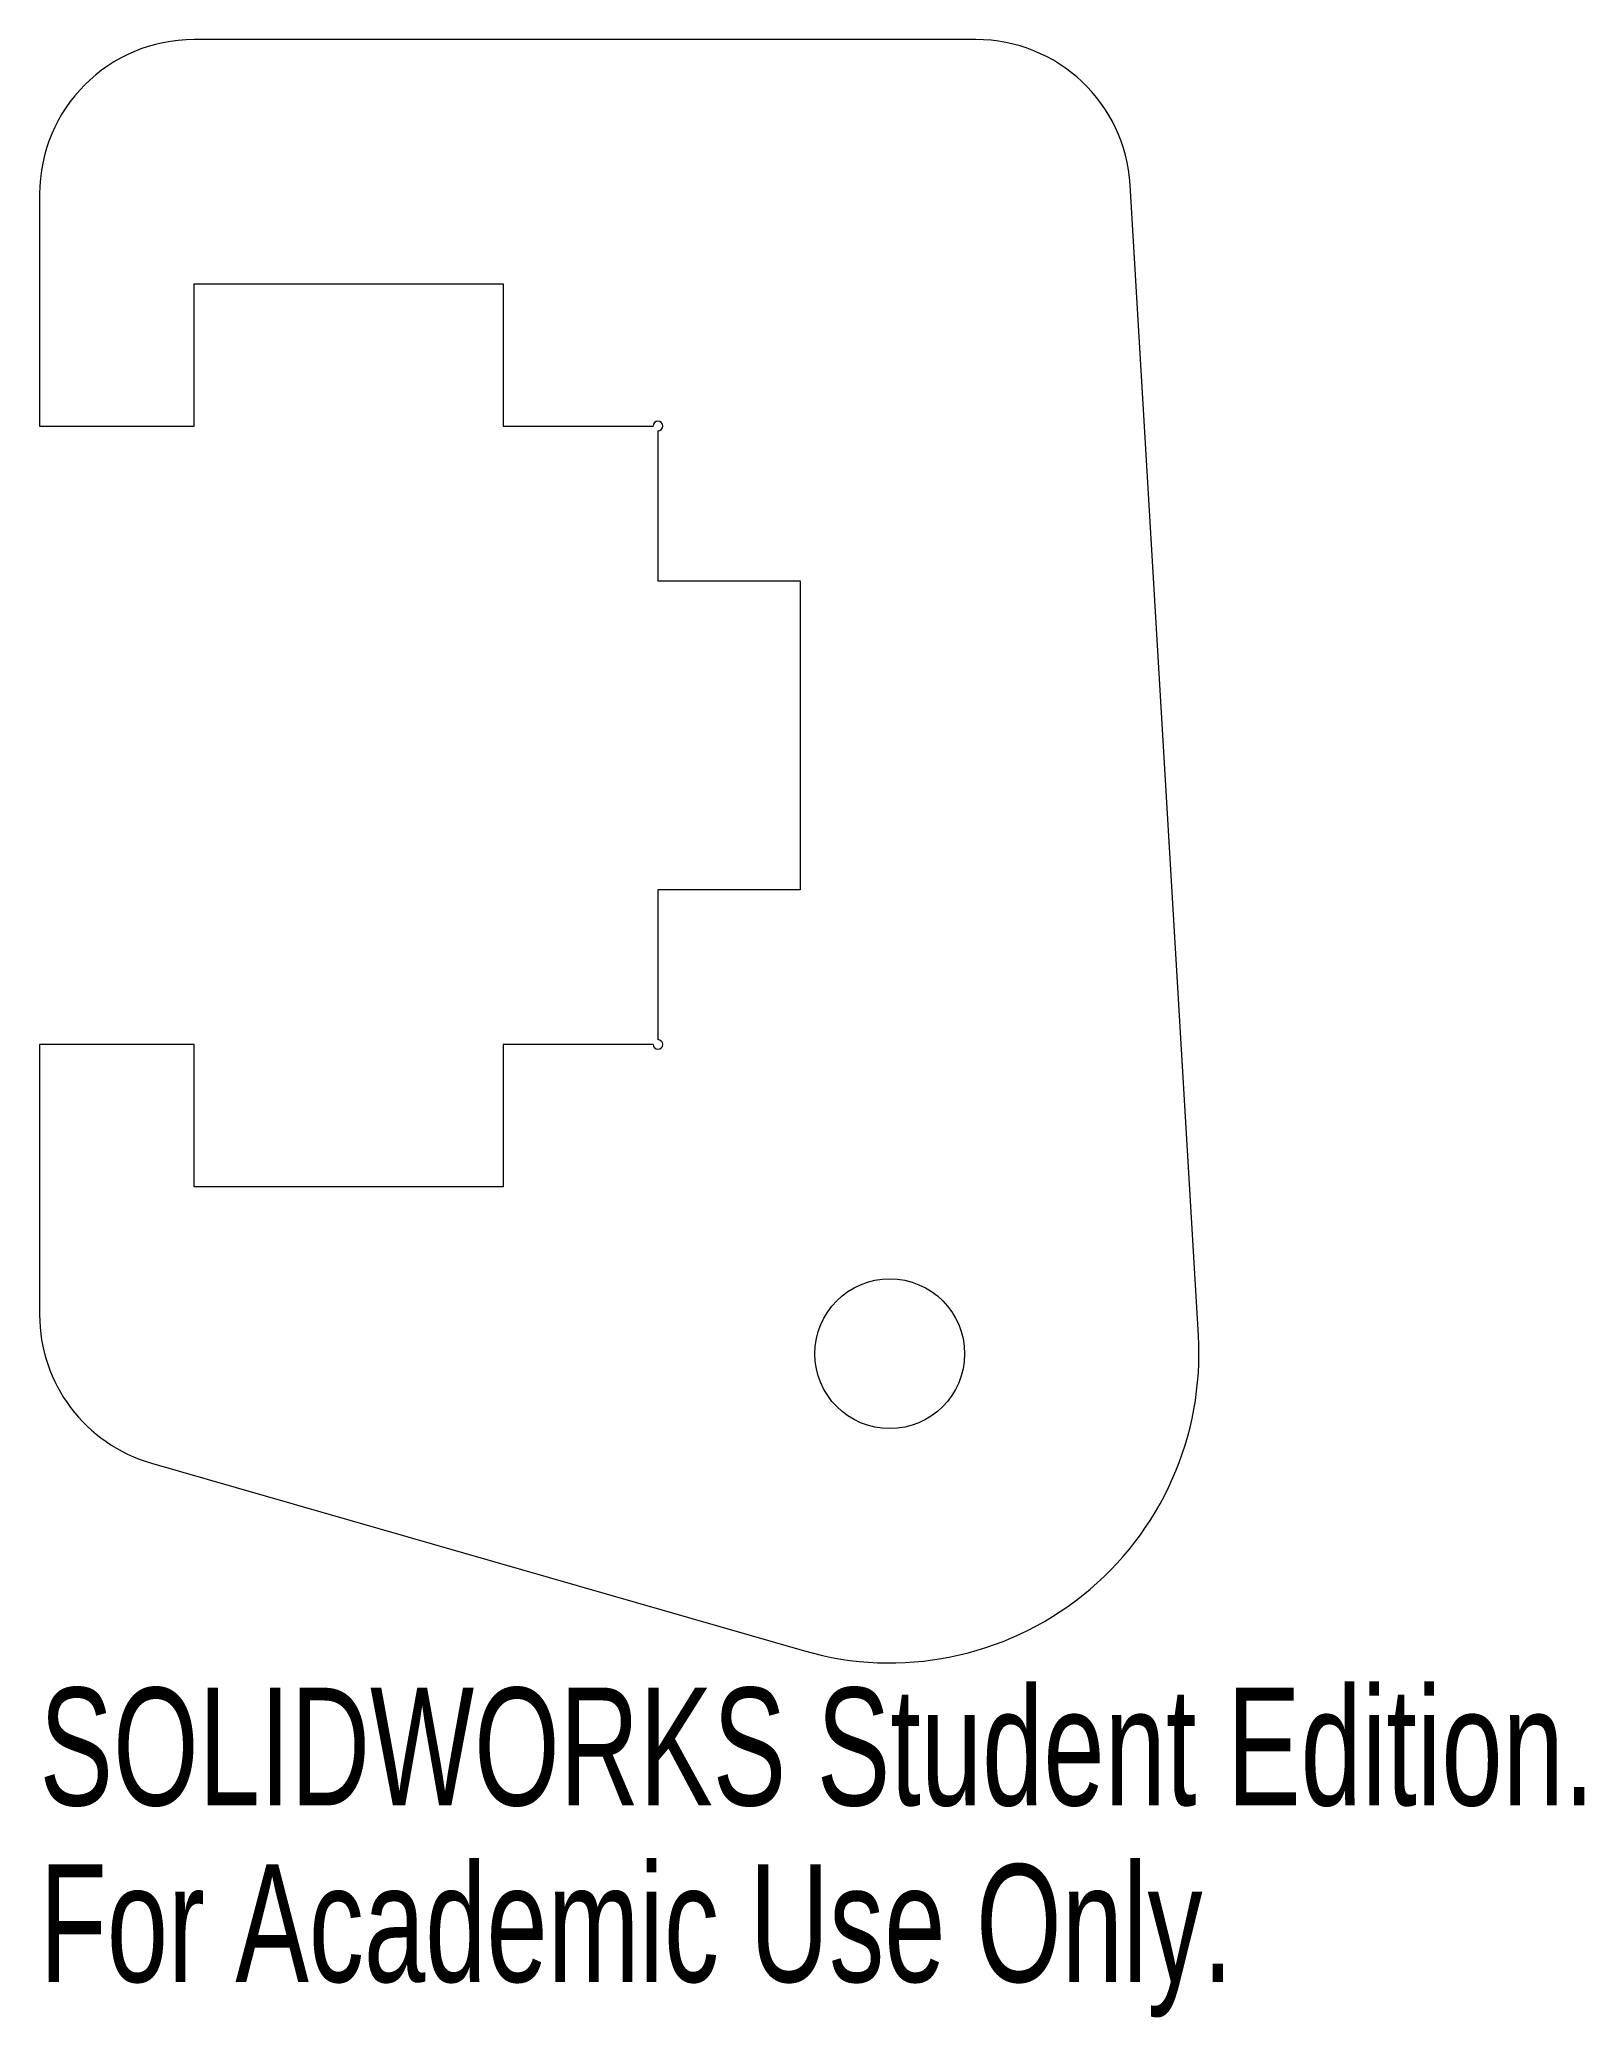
# Model space of a CAD drawing. Header units: inches. Extents: x -0.5 to 2, y -2.07 to 1.12.
import ezdxf

# ---------------------------------------------------------------- set-up
doc = ezdxf.new("R2010")
doc.units = ezdxf.units.IN
doc.header["$MEASUREMENT"] = 0
doc.styles.add('SLDTEXTSTYLE0', font='TXT', dxfattribs={"width": 0.7})

msp = doc.modelspace()

# ---------------------------------------------------------------- linework, layer by layer
at = {"color": 7, "linetype": 'Continuous', "lineweight": 15}
for p, q in [((1.0144, 1.125), (-0.25, 1.125)), ((-0.5, 0.875), (-0.5, 0.5)), ((1.3741, -0.9704), (1.2639, 0.8898)), ((-0.25, 0.5), (-0.25, 0.73)), ((-0.25, 0.73), (0.25, 0.73)), ((0.25, 0.73), (0.25, 0.5)), ((-0.5, 0.5), (-0.25, 0.5)), ((0.25, 0.5), (0.4922, 0.5)), ((0.5, 0.4922), (0.5, 0.25)), ((0.5, 0.25), (0.73, 0.25)), ((0.73, 0.25), (0.73, -0.25)), ((0.73, -0.25), (0.5, -0.25)), ((0.5, -0.25), (0.5, -0.4922)), ((-0.25, -0.5), (-0.5, -0.5)), ((-0.5, -0.5), (-0.5, -0.9367)), ((-0.25, -0.73), (-0.25, -0.5)), ((0.4922, -0.5), (0.25, -0.5)), ((0.25, -0.5), (0.25, -0.73)), ((0.25, -0.73), (-0.25, -0.73)), ((-0.3191, -1.177), (0.7369, -1.4805))]:
    msp.add_line(p, q, dxfattribs=at)
msp.add_circle((0.875, -1), 0.1211, dxfattribs=at)
for centre, radius, start, end in [((-0.25, 0.875), 0.25, 90, 180), ((1.0144, 0.875), 0.25, 3.39, 90), ((0.5, 0.5), 0.00781, 270, 180), ((0.5, -0.5), 0.00781, 180, 90), ((-0.25, -0.9367), 0.25, 180, 253.9626), ((0.875, -1), 0.5, 253.9626, 3.39)]:
    msp.add_arc(centre, radius, start, end, dxfattribs=at)

# ---------------------------------------------------------------- texts
at = {"color": 7, "linetype": 'Continuous', "char_height": 0.1903, "attachment_point": 1, "style": 'SLDTEXTSTYLE0'}
for s, insert in [('SOLIDWORKS Student Edition.', (-0.5, -1.5401)), ('For Academic Use Only.', (-0.5, -1.8256))]:
    msp.add_mtext(s, dxfattribs=dict(at, insert=insert))

doc.saveas('drawing.dxf')
